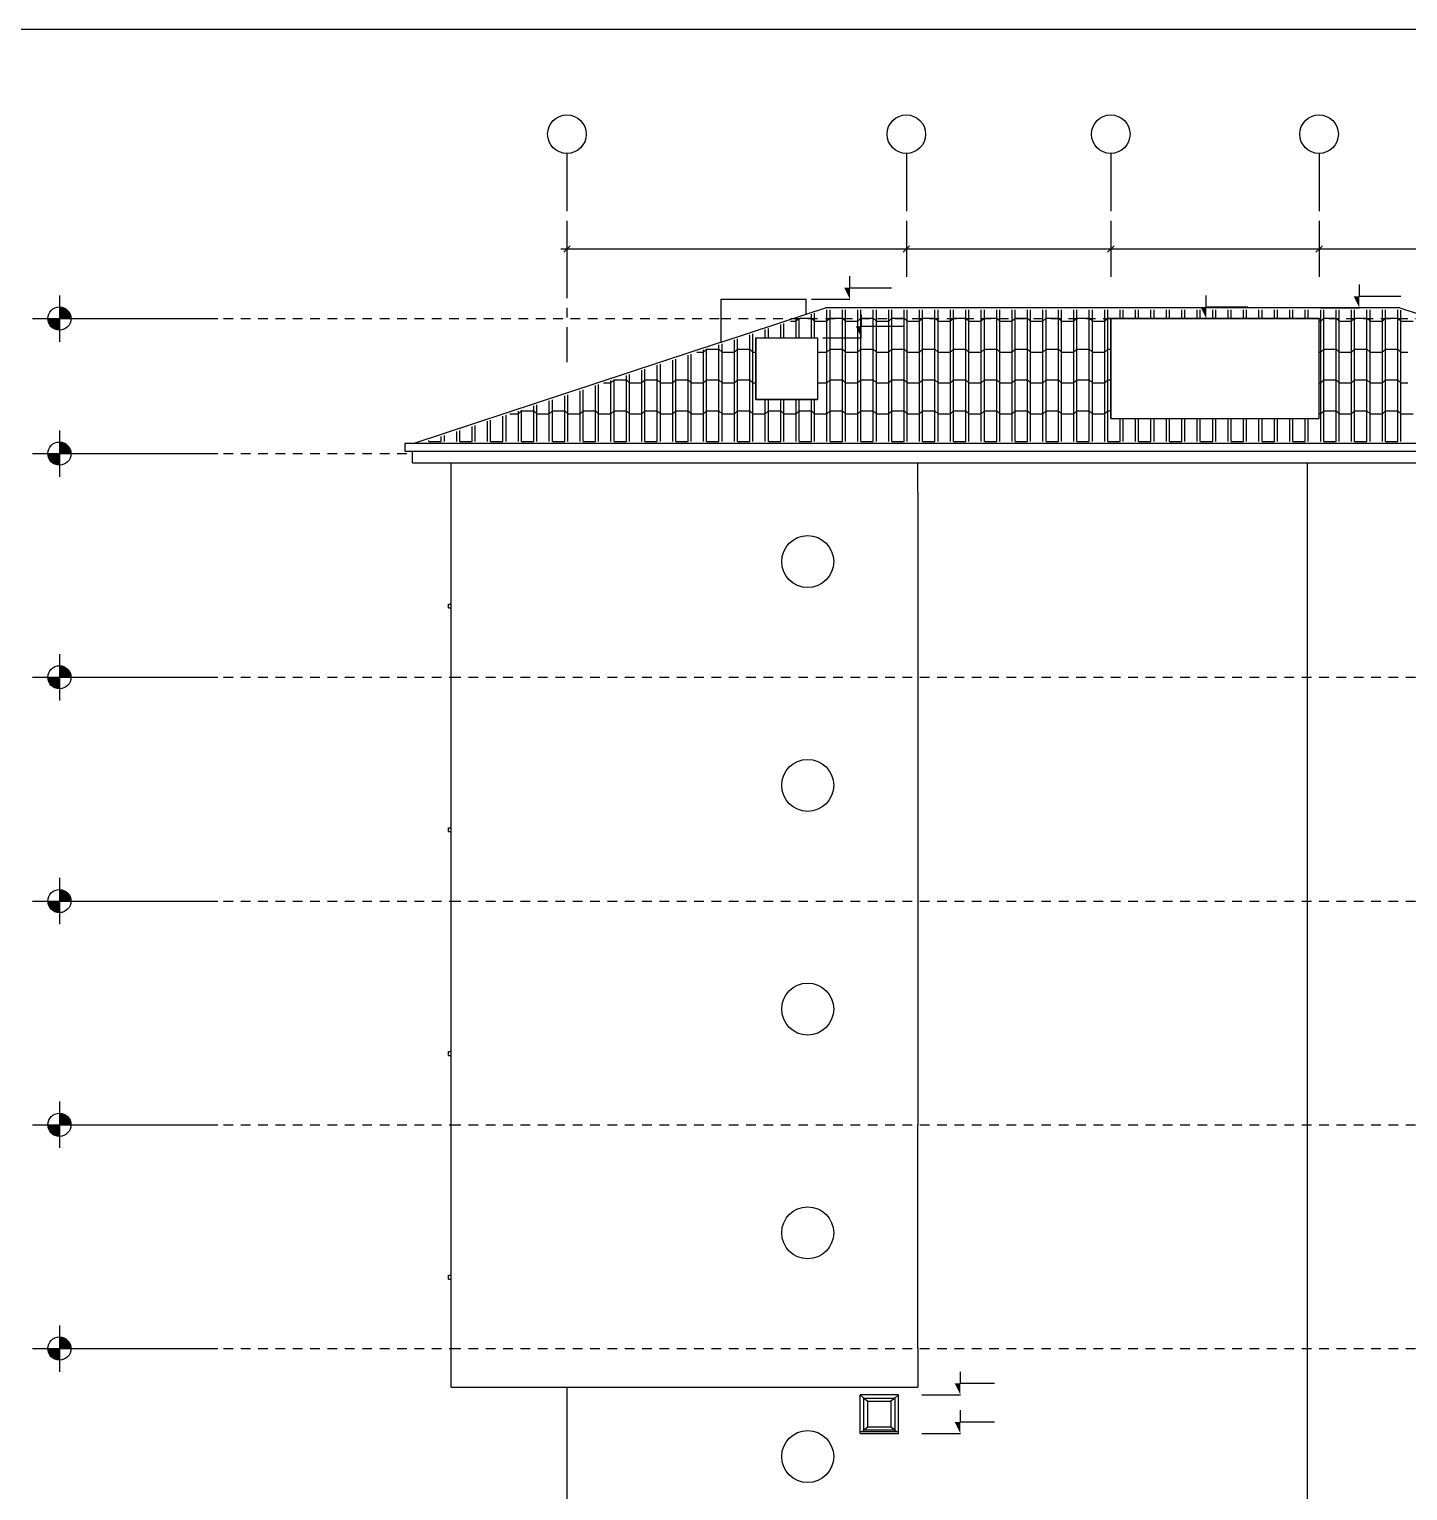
# Model space of a CAD drawing. Header units: metres. Extents: x -220 to 294, y -29 to 18.
# Drawn here: x 99.53 to 117.4, y -0.94 to 18 of the extents above; entities that cross this region are included whole.
import ezdxf

# ---------------------------------------------------------------- set-up
doc = ezdxf.new("R2010")
doc.units = ezdxf.units.M
doc.header["$MEASUREMENT"] = 0
doc.linetypes.add('CENTER2', pattern=[1.125, 0.75, -0.125, 0.125, -0.125])
doc.linetypes.add('DASHED4', pattern=[0.1875, 0.125, -0.0625])
for name, color, linetype in [('Cember', 7, 'Continuous'), ('Cizgi', 7, 'Continuous'), ('Kesit_Kot', 7, 'Continuous'), ('Olculendirme', 7, 'Continuous'), ('Rota', 7, 'Continuous'), ('Standart', 7, 'Continuous'), ('Tarama', 7, 'Continuous'), ('Tarama_Boslugu', 7, 'Continuous')]:
    doc.layers.add(name, color=color, linetype=linetype)

msp = doc.modelspace()

# ---------------------------------------------------------------- hatches: boundary and pattern name
at = {"layer": 'Kesit_Kot', "linetype": 'Continuous', "lineweight": -3}
for points in [[(110.165, 14.5), (110.09, 14.65), (110.165, 14.65)], [(114.784, 14.25), (114.709, 14.4), (114.784, 14.4)], [(116.769, 14.39), (116.694, 14.54), (116.769, 14.54)], [(110.315, 14), (110.24, 14.15), (110.315, 14.15)], [(111.596, 0.3), (111.521, 0.45), (111.596, 0.45)], [(111.596, -0.2), (111.521, -0.05), (111.596, -0.05)]]:
    msp.add_hatch(color=216, dxfattribs=at).paths.add_polyline_path(points)
at = {"layer": 'Tarama', "linetype": 'Continuous', "lineweight": -3}
for points in [[(100.067, 14.25), (100.066, 14.267), (100.063, 14.283), (100.059, 14.3), (100.052, 14.315), (100.044, 14.33), (100.034, 14.344), (100.023, 14.356), (100.011, 14.367), (99.997, 14.377), (99.982, 14.385), (99.967, 14.392), (99.95, 14.396), (99.934, 14.399), (99.917, 14.4), (99.917, 14.25)], [(99.767, 14.25), (99.768, 14.233), (99.771, 14.217), (99.775, 14.2), (99.782, 14.185), (99.79, 14.17), (99.8, 14.156), (99.811, 14.144), (99.823, 14.133), (99.837, 14.123), (99.852, 14.115), (99.867, 14.108), (99.884, 14.104), (99.9, 14.101), (99.917, 14.1), (99.917, 14.25)], [(100.067, 12.5), (100.066, 12.517), (100.063, 12.533), (100.059, 12.55), (100.052, 12.565), (100.044, 12.58), (100.034, 12.594), (100.023, 12.606), (100.011, 12.617), (99.997, 12.627), (99.982, 12.635), (99.967, 12.642), (99.95, 12.646), (99.934, 12.649), (99.917, 12.65), (99.917, 12.5)], [(99.767, 12.5), (99.768, 12.483), (99.771, 12.467), (99.775, 12.45), (99.782, 12.435), (99.79, 12.42), (99.8, 12.406), (99.811, 12.394), (99.823, 12.383), (99.837, 12.373), (99.852, 12.365), (99.867, 12.358), (99.884, 12.354), (99.9, 12.351), (99.917, 12.35), (99.917, 12.5)], [(100.067, 9.6), (100.066, 9.617), (100.063, 9.633), (100.059, 9.65), (100.052, 9.665), (100.044, 9.68), (100.034, 9.694), (100.023, 9.706), (100.011, 9.717), (99.997, 9.727), (99.982, 9.735), (99.967, 9.742), (99.95, 9.746), (99.934, 9.749), (99.917, 9.75), (99.917, 9.6)], [(99.767, 9.6), (99.768, 9.583), (99.771, 9.567), (99.775, 9.55), (99.782, 9.535), (99.79, 9.52), (99.8, 9.506), (99.811, 9.494), (99.823, 9.483), (99.837, 9.473), (99.852, 9.465), (99.867, 9.458), (99.884, 9.454), (99.9, 9.451), (99.917, 9.45), (99.917, 9.6)], [(100.067, 6.7), (100.066, 6.717), (100.063, 6.733), (100.059, 6.75), (100.052, 6.765), (100.044, 6.78), (100.034, 6.794), (100.023, 6.806), (100.011, 6.817), (99.997, 6.827), (99.982, 6.835), (99.967, 6.842), (99.95, 6.846), (99.934, 6.849), (99.917, 6.85), (99.917, 6.7)], [(99.767, 6.7), (99.768, 6.683), (99.771, 6.667), (99.775, 6.65), (99.782, 6.635), (99.79, 6.62), (99.8, 6.606), (99.811, 6.594), (99.823, 6.583), (99.837, 6.573), (99.852, 6.565), (99.867, 6.558), (99.884, 6.554), (99.9, 6.551), (99.917, 6.55), (99.917, 6.7)], [(99.767, 3.8), (99.768, 3.783), (99.771, 3.767), (99.775, 3.75), (99.782, 3.735), (99.79, 3.72), (99.8, 3.706), (99.811, 3.694), (99.823, 3.683), (99.837, 3.673), (99.852, 3.665), (99.867, 3.658), (99.884, 3.654), (99.9, 3.651), (99.917, 3.65), (99.917, 3.8)], [(100.067, 3.8), (100.066, 3.817), (100.063, 3.833), (100.059, 3.85), (100.052, 3.865), (100.044, 3.88), (100.034, 3.894), (100.023, 3.906), (100.011, 3.917), (99.997, 3.927), (99.982, 3.935), (99.967, 3.942), (99.95, 3.946), (99.934, 3.949), (99.917, 3.95), (99.917, 3.8)], [(100.067, 0.9), (100.066, 0.917), (100.063, 0.933), (100.059, 0.95), (100.052, 0.965), (100.044, 0.98), (100.034, 0.994), (100.023, 1.006), (100.011, 1.017), (99.997, 1.027), (99.982, 1.035), (99.967, 1.042), (99.95, 1.046), (99.934, 1.049), (99.917, 1.05), (99.917, 0.9)], [(99.767, 0.9), (99.768, 0.883), (99.771, 0.867), (99.775, 0.85), (99.782, 0.835), (99.79, 0.82), (99.8, 0.806), (99.811, 0.794), (99.823, 0.783), (99.837, 0.773), (99.852, 0.765), (99.867, 0.758), (99.884, 0.754), (99.9, 0.751), (99.917, 0.75), (99.917, 0.9)]]:
    msp.add_hatch(color=216, dxfattribs=at).paths.add_polyline_path(points)

# ---------------------------------------------------------------- linework, layer by layer
at = {"layer": 'Cember', "color": 237, "linetype": 'Continuous', "lineweight": -3}
for centre in [(109.617, 11.1), (109.617, 8.2), (109.617, 5.3), (109.617, 2.4), (109.617, -0.5)]:
    msp.add_circle(centre, 0.337, dxfattribs=at)
at = {"layer": 'Cizgi', "color": 18, "linetype": 'Continuous', "lineweight": -3}
msp.add_lwpolyline([(51.917, 18), (172.317, 18)], dxfattribs=at)
at = {"layer": 'Cizgi', "color": 118, "linetype": 'Continuous', "lineweight": -3}
for points in [[(108.496, 14.5), (109.596, 14.5)], [(108.496, 13.945), (108.496, 14.5)], [(109.596, 14.308), (109.596, 14.5)], [(113.546, 12.955), (113.546, 14.25)], [(113.546, 14.25), (116.246, 14.25)], [(116.246, 12.955), (116.246, 14.25)], [(108.946, 14), (109.746, 14)], [(108.946, 14), (108.946, 13.2)], [(109.746, 14), (109.746, 13.2)], [(108.946, 13.2), (109.746, 13.2)]]:
    msp.add_lwpolyline(points, dxfattribs=at)
at = {"layer": 'Cizgi', "color": 73, "linetype": 'DASHED4', "lineweight": -3}
for points in [[(99.569, 14.25), (108.496, 14.25)], [(108.496, 14.25), (118.645, 14.25)], [(99.569, 12.5), (104.468, 12.5)], [(99.569, 9.6), (104.996, 9.6)], [(104.996, 9.6), (122.145, 9.6)], [(99.569, 6.7), (104.996, 6.7)], [(104.996, 6.7), (122.145, 6.7)], [(99.569, 3.8), (104.996, 3.8)], [(104.996, 3.8), (122.145, 3.8)], [(99.569, 0.9), (104.996, 0.9)], [(104.996, 0.9), (122.145, 0.9)]]:
    msp.add_lwpolyline(points, dxfattribs=at)
at = {"layer": 'Cizgi', "color": 98, "linetype": 'Continuous', "lineweight": -3}
for points in [[(108.496, 13.945), (109.596, 14.308)], [(109.596, 14.308), (109.846, 14.39)], [(117.295, 14.39), (109.846, 14.39)], [(117.295, 14.39), (117.545, 14.308)], [(108.496, 13.945), (104.511, 12.63)], [(113.546, 12.955), (113.796, 12.955)], [(113.796, 12.955), (116.246, 12.955)], [(104.496, 12.38), (104.496, 12.48)], [(104.496, 12.38), (104.996, 12.38)], [(104.996, 12.38), (111.146, 12.38)], [(111.146, 12.38), (115.996, 12.38)], [(115.996, 12.38), (122.145, 12.38)], [(104.959, 10.5), (104.959, 10.55)], [(104.959, 10.55), (104.996, 10.55)], [(104.959, 10.5), (104.996, 10.5)], [(104.959, 7.6), (104.959, 7.65)], [(104.959, 7.65), (104.996, 7.65)], [(104.959, 7.6), (104.996, 7.6)], [(104.959, 4.7), (104.959, 4.75)], [(104.959, 4.75), (104.996, 4.75)], [(104.959, 4.7), (104.996, 4.7)], [(104.959, 1.8), (104.959, 1.85)], [(104.959, 1.85), (104.996, 1.85)], [(104.959, 1.8), (104.996, 1.8)], [(110.296, 0.3), (110.346, 0.258)], [(110.296, -0.177), (110.296, 0.3)], [(110.796, 0.3), (110.296, 0.3)], [(110.346, 0.258), (110.746, 0.258)], [(110.346, -0.158), (110.346, 0.258)], [(110.346, 0.258), (110.396, 0.217)], [(110.396, 0.217), (110.696, 0.217)], [(110.396, -0.117), (110.396, 0.217)], [(110.746, 0.258), (110.696, 0.217)], [(110.696, 0.217), (110.696, -0.117)], [(110.796, 0.3), (110.746, 0.258)], [(110.746, 0.258), (110.746, -0.158)], [(110.796, -0.177), (110.796, 0.3)], [(110.296, -0.2), (110.296, -0.177)], [(110.296, -0.177), (110.324, -0.177)], [(110.324, -0.177), (110.346, -0.158)], [(110.324, -0.177), (110.768, -0.177)], [(110.396, -0.117), (110.346, -0.158)], [(110.746, -0.158), (110.346, -0.158)], [(110.696, -0.117), (110.396, -0.117)], [(110.746, -0.158), (110.696, -0.117)], [(110.746, -0.158), (110.768, -0.177)], [(110.768, -0.177), (110.796, -0.177)], [(110.796, -0.2), (110.796, -0.177)], [(110.296, -0.2), (110.796, -0.2)]]:
    msp.add_lwpolyline(points, dxfattribs=at)
at = {"layer": 'Cizgi', "color": 158, "linetype": 'Continuous', "lineweight": -3}
for points in [[(104.396, 12.53), (104.496, 12.53)], [(104.496, 12.38), (104.496, 12.53)], [(104.496, 12.53), (122.645, 12.53)], [(104.496, 12.38), (104.996, 12.38)], [(104.996, 12.38), (122.645, 12.38)]]:
    msp.add_lwpolyline(points, dxfattribs=at)
at = {"layer": 'Cizgi', "color": 108, "linetype": 'Continuous', "lineweight": -3}
for points in [[(104.996, 10.55), (104.996, 12.38)], [(111.046, 12), (111.046, 12.38)], [(116.096, -2.5), (116.096, 12.38)], [(111.046, 12), (111.046, 9.6)], [(104.996, 10.5), (104.996, 10.55)], [(104.996, 9.755), (104.996, 10.5)], [(104.996, 7.65), (104.996, 9.829)], [(111.046, 9.6), (111.046, 9.1)], [(111.046, 9.1), (111.046, 6.7)], [(104.996, 7.6), (104.996, 7.65)], [(104.996, 6.855), (104.996, 7.6)], [(104.996, 4.75), (104.996, 6.855)], [(111.046, 6.7), (111.046, 6.2)], [(111.046, 6.2), (111.046, 3.8)], [(104.996, 4.7), (104.996, 4.75)], [(104.996, 3.955), (104.996, 4.7)], [(104.996, 1.85), (104.996, 3.955)], [(111.046, 3.3), (111.046, 3.8)], [(111.046, 0.9), (111.046, 3.3)], [(104.996, 1.8), (104.996, 1.85)], [(104.996, 1.055), (104.996, 1.8)], [(104.996, 0.4), (104.996, 1.055)], [(111.046, 0.9), (111.046, 0.4)], [(104.996, 0.4), (106.496, 0.4)], [(106.496, 0.4), (111.046, 0.4)]]:
    msp.add_lwpolyline(points, dxfattribs=at)
at = {"layer": 'Cizgi', "color": 7, "linetype": 'Continuous', "lineweight": -3}
msp.add_lwpolyline([(106.496, 0.4), (106.496, -3.935)], dxfattribs=at)
at = {"layer": 'Kesit_Kot', "color": 216, "linetype": 'Continuous', "lineweight": -3}
for points in [[(110.165, 14.65), (110.165, 14.8)], [(110.165, 14.65), (110.704, 14.65)], [(116.769, 14.54), (116.769, 14.69)], [(109.665, 14.5), (110.165, 14.5)], [(114.784, 14.4), (114.784, 14.55)], [(114.784, 14.4), (115.323, 14.4)], [(116.769, 14.54), (117.308, 14.54)], [(110.315, 14.15), (110.315, 14.3)], [(114.284, 14.25), (114.784, 14.25)], [(116.269, 14.39), (116.769, 14.39)], [(110.315, 14.15), (110.854, 14.15)], [(109.815, 14), (110.315, 14)], [(111.596, 0.45), (111.596, 0.6)], [(111.596, 0.45), (112.038, 0.45)], [(111.096, 0.3), (111.596, 0.3)], [(111.596, -0.05), (111.596, 0.1)], [(111.596, -0.05), (112.038, -0.05)], [(111.096, -0.2), (111.596, -0.2)]]:
    msp.add_lwpolyline(points, dxfattribs=at)
at = {"layer": 'Olculendirme', "color": 47, "linetype": 'Continuous', "lineweight": -3}
for points in [[(106.496, 15.402), (106.496, 15.102)], [(110.896, 15.402), (110.896, 15.102)], [(113.546, 15.402), (113.546, 15.102)], [(116.246, 15.402), (116.246, 15.102)], [(106.416, 15.152), (125.206, 15.152)]]:
    msp.add_lwpolyline(points, dxfattribs=at)
at = {"layer": 'Olculendirme', "color": 59, "linetype": 'Continuous', "lineweight": -3}
for points in [[(106.539, 15.194), (106.454, 15.11)], [(110.939, 15.194), (110.854, 15.11)], [(113.589, 15.194), (113.504, 15.11)], [(116.289, 15.194), (116.204, 15.11)]]:
    msp.add_lwpolyline(points, dxfattribs=at)
at = {"layer": 'Rota', "color": 158, "linetype": 'Continuous', "lineweight": -3}
for points in [[(104.496, 12.63), (104.396, 12.63)], [(104.396, 12.63), (104.396, 12.53)], [(122.745, 12.63), (104.496, 12.63)]]:
    msp.add_lwpolyline(points, dxfattribs=at)
at = {"layer": 'Standart', "color": 251, "linetype": 'CENTER2', "lineweight": -3}
for points in [[(106.496, 16.39), (106.496, 13.685)], [(110.896, 16.39), (110.896, 14.79)], [(113.546, 16.39), (113.546, 14.79)], [(116.246, 16.39), (116.246, 14.79)]]:
    msp.add_lwpolyline(points, dxfattribs=at)
at = {"layer": 'Standart', "color": 216, "linetype": 'Continuous', "lineweight": -3}
for points in [[(99.917, 14.55), (99.917, 13.95)], [(99.617, 14.25), (100.217, 14.25)], [(100.217, 14.25), (101.969, 14.25)], [(99.917, 12.8), (99.917, 12.2)], [(99.617, 12.5), (100.217, 12.5)], [(100.217, 12.5), (101.969, 12.5)], [(99.917, 9.9), (99.917, 9.3)], [(99.617, 9.6), (100.217, 9.6)], [(100.217, 9.6), (101.969, 9.6)], [(99.917, 7), (99.917, 6.4)], [(99.617, 6.7), (100.217, 6.7)], [(100.217, 6.7), (101.969, 6.7)], [(99.917, 4.1), (99.917, 3.5)], [(99.617, 3.8), (100.217, 3.8)], [(100.217, 3.8), (101.969, 3.8)], [(99.917, 1.2), (99.917, 0.6)], [(99.617, 0.9), (100.217, 0.9)], [(100.217, 0.9), (101.969, 0.9)]]:
    msp.add_lwpolyline(points, dxfattribs=at)
at = {"layer": 'Standart', "color": 251, "linetype": 'Continuous', "lineweight": -3}
for centre in [(106.496, 16.64), (110.896, 16.64), (113.546, 16.64), (116.246, 16.64)]:
    msp.add_circle(centre, 0.25, dxfattribs=at)
at = {"layer": 'Standart', "color": 216, "linetype": 'Continuous', "lineweight": -3}
for centre in [(99.917, 14.25), (99.917, 12.5), (99.917, 9.6), (99.917, 6.7), (99.917, 3.8), (99.917, 0.9)]:
    msp.add_circle(centre, 0.15, dxfattribs=at)
at = {"layer": 'Tarama', "color": 13, "linetype": 'Continuous', "lineweight": -3}
for points in [[(109.394, 14.215), (109.467, 14.215)], [(109.467, 14.215), (109.503, 14.251)], [(109.467, 14), (109.467, 14.239)], [(109.507, 14), (109.507, 14.252)], [(109.515, 14.255), (109.667, 14.255)], [(109.667, 14.255), (109.667, 14.305)], [(109.667, 14), (109.667, 14.255)], [(109.667, 14.255), (109.707, 14.215)], [(109.707, 14.255), (109.707, 14.318)], [(109.707, 14), (109.707, 14.255)], [(109.707, 14.215), (109.867, 14.215)], [(109.867, 14.255), (109.867, 14.365)], [(109.867, 13.855), (109.867, 14.255)], [(109.867, 14.215), (109.907, 14.255)], [(109.907, 14.255), (109.907, 14.365)], [(109.907, 13.855), (109.907, 14.255)], [(109.907, 14.255), (110.067, 14.255)], [(110.067, 14.255), (110.067, 14.365)], [(110.067, 13.855), (110.067, 14.255)], [(110.067, 14.255), (110.107, 14.215)], [(110.107, 14.255), (110.107, 14.365)], [(110.107, 13.855), (110.107, 14.255)], [(110.107, 14.215), (110.267, 14.215)], [(110.267, 14.255), (110.267, 14.365)], [(110.267, 13.855), (110.267, 14.255)], [(110.267, 14.215), (110.307, 14.255)], [(110.307, 14.255), (110.307, 14.365)], [(110.307, 13.855), (110.307, 14.255)], [(110.307, 14.255), (110.467, 14.255)], [(110.467, 14.255), (110.467, 14.365)], [(110.467, 13.855), (110.467, 14.255)], [(110.467, 14.255), (110.507, 14.215)], [(110.507, 14.255), (110.507, 14.365)], [(110.507, 13.855), (110.507, 14.255)], [(110.507, 14.215), (110.667, 14.215)], [(110.667, 14.255), (110.667, 14.365)], [(110.667, 13.855), (110.667, 14.255)], [(110.667, 14.215), (110.707, 14.255)], [(110.707, 14.255), (110.707, 14.365)], [(110.707, 13.855), (110.707, 14.255)], [(110.707, 14.255), (110.867, 14.255)], [(110.867, 14.255), (110.867, 14.365)], [(110.867, 13.855), (110.867, 14.255)], [(110.867, 14.255), (110.907, 14.215)], [(110.907, 14.255), (110.907, 14.365)], [(110.907, 13.855), (110.907, 14.255)], [(110.907, 14.215), (111.067, 14.215)], [(111.067, 14.255), (111.067, 14.365)], [(111.067, 13.855), (111.067, 14.255)], [(111.067, 14.215), (111.107, 14.255)], [(111.107, 14.255), (111.107, 14.365)], [(111.107, 13.855), (111.107, 14.255)], [(111.107, 14.255), (111.267, 14.255)], [(111.267, 14.255), (111.267, 14.365)], [(111.267, 13.855), (111.267, 14.255)], [(111.267, 14.255), (111.307, 14.215)], [(111.307, 14.255), (111.307, 14.365)], [(111.307, 13.855), (111.307, 14.255)], [(111.307, 14.215), (111.467, 14.215)], [(111.467, 14.255), (111.467, 14.365)], [(111.467, 13.855), (111.467, 14.255)], [(111.467, 14.215), (111.507, 14.255)], [(111.507, 14.255), (111.507, 14.365)], [(111.507, 13.855), (111.507, 14.255)], [(111.507, 14.255), (111.667, 14.255)], [(111.667, 14.255), (111.667, 14.365)], [(111.667, 13.855), (111.667, 14.255)], [(111.667, 14.255), (111.707, 14.215)], [(111.707, 14.255), (111.707, 14.365)], [(111.707, 13.855), (111.707, 14.255)], [(111.707, 14.215), (111.867, 14.215)], [(111.867, 14.255), (111.867, 14.365)], [(111.867, 13.855), (111.867, 14.255)], [(111.867, 14.215), (111.907, 14.255)], [(111.907, 14.255), (111.907, 14.365)], [(111.907, 13.855), (111.907, 14.255)], [(111.907, 14.255), (112.067, 14.255)], [(112.067, 14.255), (112.067, 14.365)], [(112.067, 13.855), (112.067, 14.255)], [(112.067, 14.255), (112.107, 14.215)], [(112.107, 14.255), (112.107, 14.365)], [(112.107, 13.855), (112.107, 14.255)], [(112.107, 14.215), (112.267, 14.215)], [(112.267, 14.255), (112.267, 14.365)], [(112.267, 13.855), (112.267, 14.255)], [(112.267, 14.215), (112.307, 14.255)], [(112.307, 14.255), (112.307, 14.365)], [(112.307, 13.855), (112.307, 14.255)], [(112.307, 14.255), (112.467, 14.255)], [(112.467, 14.255), (112.467, 14.365)], [(112.467, 13.855), (112.467, 14.255)], [(112.467, 14.255), (112.507, 14.215)], [(112.507, 14.255), (112.507, 14.365)], [(112.507, 13.855), (112.507, 14.255)], [(112.507, 14.215), (112.667, 14.215)], [(112.667, 14.255), (112.667, 14.365)], [(112.667, 13.855), (112.667, 14.255)], [(112.667, 14.215), (112.707, 14.255)], [(112.707, 14.255), (112.707, 14.365)], [(112.707, 13.855), (112.707, 14.255)], [(112.707, 14.255), (112.867, 14.255)], [(112.867, 14.255), (112.867, 14.365)], [(112.867, 13.855), (112.867, 14.255)], [(112.867, 14.255), (112.907, 14.215)], [(112.907, 14.255), (112.907, 14.365)], [(112.907, 13.855), (112.907, 14.255)], [(112.907, 14.215), (113.067, 14.215)], [(113.067, 14.255), (113.067, 14.365)], [(113.067, 13.855), (113.067, 14.255)], [(113.067, 14.215), (113.107, 14.255)], [(113.107, 14.255), (113.107, 14.365)], [(113.107, 13.855), (113.107, 14.255)], [(113.107, 14.255), (113.267, 14.255)], [(113.267, 14.255), (113.267, 14.365)], [(113.267, 13.855), (113.267, 14.255)], [(113.267, 14.255), (113.307, 14.215)], [(113.307, 14.255), (113.307, 14.365)], [(113.307, 13.855), (113.307, 14.255)], [(113.307, 14.215), (113.467, 14.215)], [(113.467, 14.255), (113.467, 14.365)], [(113.467, 13.855), (113.467, 14.255)], [(113.467, 14.215), (113.507, 14.255)], [(113.507, 14.255), (113.507, 14.365)], [(113.507, 13.855), (113.507, 14.255)], [(113.507, 14.255), (113.667, 14.255)], [(113.667, 14.255), (113.667, 14.365)], [(113.667, 14.25), (113.667, 14.255)], [(113.672, 14.25), (113.667, 14.255)], [(113.707, 14.255), (113.707, 14.365)], [(113.707, 14.25), (113.707, 14.255)], [(113.867, 14.255), (113.867, 14.365)], [(113.867, 14.25), (113.867, 14.255)], [(113.902, 14.25), (113.907, 14.255)], [(113.907, 14.255), (113.907, 14.365)], [(113.907, 14.25), (113.907, 14.255)], [(113.907, 14.255), (114.067, 14.255)], [(114.067, 14.255), (114.067, 14.365)], [(114.067, 14.25), (114.067, 14.255)], [(114.072, 14.25), (114.067, 14.255)], [(114.107, 14.255), (114.107, 14.365)], [(114.107, 14.25), (114.107, 14.255)], [(114.267, 14.255), (114.267, 14.365)], [(114.267, 14.25), (114.267, 14.255)], [(114.302, 14.25), (114.307, 14.255)], [(114.307, 14.255), (114.307, 14.365)], [(114.307, 14.25), (114.307, 14.255)], [(114.307, 14.255), (114.467, 14.255)], [(114.467, 14.255), (114.467, 14.365)], [(114.467, 14.25), (114.467, 14.255)], [(114.472, 14.25), (114.467, 14.255)], [(114.507, 14.255), (114.507, 14.365)], [(114.507, 14.25), (114.507, 14.255)], [(114.667, 14.255), (114.667, 14.365)], [(114.667, 14.25), (114.667, 14.255)], [(114.702, 14.25), (114.707, 14.255)], [(114.707, 14.255), (114.707, 14.365)], [(114.707, 14.25), (114.707, 14.255)], [(114.707, 14.255), (114.867, 14.255)], [(114.867, 14.255), (114.867, 14.365)], [(114.867, 14.25), (114.867, 14.255)], [(114.872, 14.25), (114.867, 14.255)], [(114.907, 14.255), (114.907, 14.365)], [(114.907, 14.25), (114.907, 14.255)], [(115.067, 14.255), (115.067, 14.365)], [(115.067, 14.25), (115.067, 14.255)], [(115.102, 14.25), (115.107, 14.255)], [(115.107, 14.255), (115.107, 14.365)], [(115.107, 14.25), (115.107, 14.255)], [(115.107, 14.255), (115.267, 14.255)], [(115.267, 14.255), (115.267, 14.365)], [(115.267, 14.25), (115.267, 14.255)], [(115.272, 14.25), (115.267, 14.255)], [(115.307, 14.255), (115.307, 14.365)], [(115.307, 14.25), (115.307, 14.255)], [(115.467, 14.255), (115.467, 14.365)], [(115.467, 14.25), (115.467, 14.255)], [(115.502, 14.25), (115.507, 14.255)], [(115.507, 14.255), (115.507, 14.365)], [(115.507, 14.25), (115.507, 14.255)], [(115.507, 14.255), (115.667, 14.255)], [(115.667, 14.255), (115.667, 14.365)], [(115.667, 14.25), (115.667, 14.255)], [(115.672, 14.25), (115.667, 14.255)], [(115.707, 14.255), (115.707, 14.365)], [(115.707, 14.25), (115.707, 14.255)], [(115.867, 14.255), (115.867, 14.365)], [(115.867, 14.25), (115.867, 14.255)], [(115.902, 14.25), (115.907, 14.255)], [(115.907, 14.255), (115.907, 14.365)], [(115.907, 14.25), (115.907, 14.255)], [(115.907, 14.255), (116.067, 14.255)], [(116.067, 14.255), (116.067, 14.365)], [(116.067, 14.25), (116.067, 14.255)], [(116.072, 14.25), (116.067, 14.255)], [(116.107, 14.255), (116.107, 14.365)], [(116.107, 14.25), (116.107, 14.255)], [(116.246, 14.215), (116.267, 14.215)], [(116.267, 14.255), (116.267, 14.365)], [(116.267, 13.855), (116.267, 14.255)], [(116.267, 14.215), (116.307, 14.255)], [(116.307, 14.255), (116.307, 14.365)], [(116.307, 13.855), (116.307, 14.255)], [(116.307, 14.255), (116.467, 14.255)], [(116.467, 14.255), (116.467, 14.365)], [(116.467, 13.855), (116.467, 14.255)], [(116.467, 14.255), (116.507, 14.215)], [(116.507, 14.255), (116.507, 14.365)], [(116.507, 13.855), (116.507, 14.255)], [(116.507, 14.215), (116.667, 14.215)], [(116.667, 14.255), (116.667, 14.365)], [(116.667, 13.855), (116.667, 14.255)], [(116.667, 14.215), (116.707, 14.255)], [(116.707, 14.255), (116.707, 14.365)], [(116.707, 13.855), (116.707, 14.255)], [(116.707, 14.255), (116.867, 14.255)], [(116.867, 14.255), (116.867, 14.365)], [(116.867, 13.855), (116.867, 14.255)], [(116.867, 14.255), (116.907, 14.215)], [(116.907, 14.255), (116.907, 14.365)], [(116.907, 13.855), (116.907, 14.255)], [(116.907, 14.215), (117.067, 14.215)], [(117.067, 14.255), (117.067, 14.365)], [(117.067, 13.855), (117.067, 14.255)], [(117.067, 14.215), (117.107, 14.255)], [(117.107, 14.255), (117.107, 14.365)], [(117.107, 13.855), (117.107, 14.255)], [(117.107, 14.255), (117.267, 14.255)], [(117.267, 14.255), (117.267, 14.365)], [(117.267, 13.855), (117.267, 14.255)], [(117.267, 14.255), (117.307, 14.215)], [(117.307, 14.255), (117.307, 14.36)], [(117.307, 13.855), (117.307, 14.255)], [(117.307, 14.215), (117.467, 14.215)], [(108.867, 13.855), (108.867, 14.041)], [(108.907, 13.855), (108.907, 14.054)], [(109.067, 14), (109.067, 14.107)], [(109.107, 14), (109.107, 14.12)], [(109.267, 14), (109.267, 14.173)], [(109.307, 14), (109.307, 14.186)], [(108.267, 13.815), (108.307, 13.855)], [(108.267, 13.455), (108.267, 13.843)], [(108.307, 13.855), (108.307, 13.856)], [(108.307, 13.455), (108.307, 13.855)], [(108.307, 13.855), (108.467, 13.855)], [(108.467, 13.855), (108.467, 13.909)], [(108.467, 13.455), (108.467, 13.855)], [(108.467, 13.855), (108.507, 13.815)], [(108.507, 13.855), (108.507, 13.922)], [(108.507, 13.455), (108.507, 13.855)], [(108.667, 13.855), (108.667, 13.975)], [(108.667, 13.455), (108.667, 13.855)], [(108.667, 13.815), (108.707, 13.855)], [(108.707, 13.855), (108.707, 13.988)], [(108.707, 13.455), (108.707, 13.855)], [(108.707, 13.855), (108.867, 13.855)], [(108.867, 13.455), (108.867, 13.855)], [(108.867, 13.855), (108.907, 13.815)], [(108.907, 13.455), (108.907, 13.855)], [(109.867, 13.455), (109.867, 13.855)], [(109.867, 13.815), (109.907, 13.855)], [(109.907, 13.455), (109.907, 13.855)], [(109.907, 13.855), (110.067, 13.855)], [(110.067, 13.455), (110.067, 13.855)], [(110.067, 13.855), (110.107, 13.815)], [(110.107, 13.455), (110.107, 13.855)], [(110.267, 13.455), (110.267, 13.855)], [(110.267, 13.815), (110.307, 13.855)], [(110.307, 13.455), (110.307, 13.855)], [(110.307, 13.855), (110.467, 13.855)], [(110.467, 13.455), (110.467, 13.855)], [(110.467, 13.855), (110.507, 13.815)], [(110.507, 13.455), (110.507, 13.855)], [(110.667, 13.455), (110.667, 13.855)], [(110.667, 13.815), (110.707, 13.855)], [(110.707, 13.455), (110.707, 13.855)], [(110.707, 13.855), (110.867, 13.855)], [(110.867, 13.455), (110.867, 13.855)], [(110.867, 13.855), (110.907, 13.815)], [(110.907, 13.455), (110.907, 13.855)], [(111.067, 13.455), (111.067, 13.855)], [(111.067, 13.815), (111.107, 13.855)], [(111.107, 13.455), (111.107, 13.855)], [(111.107, 13.855), (111.267, 13.855)], [(111.267, 13.455), (111.267, 13.855)], [(111.267, 13.855), (111.307, 13.815)], [(111.307, 13.455), (111.307, 13.855)], [(111.467, 13.455), (111.467, 13.855)], [(111.467, 13.815), (111.507, 13.855)], [(111.507, 13.455), (111.507, 13.855)], [(111.507, 13.855), (111.667, 13.855)], [(111.667, 13.455), (111.667, 13.855)], [(111.667, 13.855), (111.707, 13.815)], [(111.707, 13.455), (111.707, 13.855)], [(111.867, 13.455), (111.867, 13.855)], [(111.867, 13.815), (111.907, 13.855)], [(111.907, 13.455), (111.907, 13.855)], [(111.907, 13.855), (112.067, 13.855)], [(112.067, 13.455), (112.067, 13.855)], [(112.067, 13.855), (112.107, 13.815)], [(112.107, 13.455), (112.107, 13.855)], [(112.267, 13.455), (112.267, 13.855)], [(112.267, 13.815), (112.307, 13.855)], [(112.307, 13.455), (112.307, 13.855)], [(112.307, 13.855), (112.467, 13.855)], [(112.467, 13.455), (112.467, 13.855)], [(112.467, 13.855), (112.507, 13.815)], [(112.507, 13.455), (112.507, 13.855)], [(112.667, 13.455), (112.667, 13.855)], [(112.667, 13.815), (112.707, 13.855)], [(112.707, 13.455), (112.707, 13.855)], [(112.707, 13.855), (112.867, 13.855)], [(112.867, 13.455), (112.867, 13.855)], [(112.867, 13.855), (112.907, 13.815)], [(112.907, 13.455), (112.907, 13.855)], [(113.067, 13.455), (113.067, 13.855)], [(113.067, 13.815), (113.107, 13.855)], [(113.107, 13.455), (113.107, 13.855)], [(113.107, 13.855), (113.267, 13.855)], [(113.267, 13.455), (113.267, 13.855)], [(113.267, 13.855), (113.307, 13.815)], [(113.307, 13.455), (113.307, 13.855)], [(113.467, 13.455), (113.467, 13.855)], [(113.467, 13.815), (113.507, 13.855)], [(113.507, 13.455), (113.507, 13.855)], [(113.507, 13.855), (113.546, 13.855)], [(116.267, 13.455), (116.267, 13.855)], [(116.267, 13.815), (116.307, 13.855)], [(116.307, 13.455), (116.307, 13.855)], [(116.307, 13.855), (116.467, 13.855)], [(116.467, 13.455), (116.467, 13.855)], [(116.467, 13.855), (116.507, 13.815)], [(116.507, 13.455), (116.507, 13.855)], [(116.667, 13.455), (116.667, 13.855)], [(116.667, 13.815), (116.707, 13.855)], [(116.707, 13.455), (116.707, 13.855)], [(116.707, 13.855), (116.867, 13.855)], [(116.867, 13.455), (116.867, 13.855)], [(116.867, 13.855), (116.907, 13.815)], [(116.907, 13.455), (116.907, 13.855)], [(117.067, 13.455), (117.067, 13.855)], [(117.067, 13.815), (117.107, 13.855)], [(117.107, 13.455), (117.107, 13.855)], [(117.107, 13.855), (117.267, 13.855)], [(117.267, 13.455), (117.267, 13.855)], [(117.267, 13.855), (117.307, 13.815)], [(117.307, 13.455), (117.307, 13.855)], [(107.667, 13.455), (107.667, 13.645)], [(107.707, 13.455), (107.707, 13.658)], [(107.867, 13.455), (107.867, 13.711)], [(107.907, 13.455), (107.907, 13.724)], [(108.067, 13.455), (108.067, 13.777)], [(108.107, 13.455), (108.107, 13.79)], [(108.182, 13.815), (108.267, 13.815)], [(108.507, 13.815), (108.667, 13.815)], [(108.907, 13.815), (108.946, 13.815)], [(109.746, 13.815), (109.867, 13.815)], [(110.107, 13.815), (110.267, 13.815)], [(110.507, 13.815), (110.667, 13.815)], [(110.907, 13.815), (111.067, 13.815)], [(111.307, 13.815), (111.467, 13.815)], [(111.707, 13.815), (111.867, 13.815)], [(112.107, 13.815), (112.267, 13.815)], [(112.507, 13.815), (112.667, 13.815)], [(112.907, 13.815), (113.067, 13.815)], [(113.307, 13.815), (113.467, 13.815)], [(116.246, 13.815), (116.267, 13.815)], [(116.507, 13.815), (116.667, 13.815)], [(116.907, 13.815), (117.067, 13.815)], [(117.307, 13.815), (117.396, 13.815)], [(107.067, 13.415), (107.107, 13.455)], [(107.107, 13.455), (107.107, 13.46)], [(107.107, 13.055), (107.107, 13.455)], [(107.107, 13.455), (107.267, 13.455)], [(107.267, 13.455), (107.267, 13.513)], [(107.267, 13.055), (107.267, 13.455)], [(107.267, 13.455), (107.307, 13.415)], [(107.307, 13.455), (107.307, 13.526)], [(107.307, 13.055), (107.307, 13.455)], [(107.467, 13.455), (107.467, 13.579)], [(107.467, 13.055), (107.467, 13.455)], [(107.467, 13.415), (107.507, 13.455)], [(107.507, 13.455), (107.507, 13.592)], [(107.507, 13.055), (107.507, 13.455)], [(107.507, 13.455), (107.667, 13.455)], [(107.667, 13.055), (107.667, 13.455)], [(107.667, 13.455), (107.707, 13.415)], [(107.707, 13.055), (107.707, 13.455)], [(107.867, 13.055), (107.867, 13.455)], [(107.867, 13.415), (107.907, 13.455)], [(107.907, 13.055), (107.907, 13.455)], [(107.907, 13.455), (108.067, 13.455)], [(108.067, 13.055), (108.067, 13.455)], [(108.067, 13.455), (108.107, 13.415)], [(108.107, 13.055), (108.107, 13.455)], [(108.267, 13.055), (108.267, 13.455)], [(108.267, 13.415), (108.307, 13.455)], [(108.307, 13.055), (108.307, 13.455)], [(108.307, 13.455), (108.467, 13.455)], [(108.467, 13.055), (108.467, 13.455)], [(108.467, 13.455), (108.507, 13.415)], [(108.507, 13.055), (108.507, 13.455)], [(108.667, 13.055), (108.667, 13.455)], [(108.667, 13.415), (108.707, 13.455)], [(108.707, 13.055), (108.707, 13.455)], [(108.707, 13.455), (108.867, 13.455)], [(108.867, 13.055), (108.867, 13.455)], [(108.867, 13.455), (108.907, 13.415)], [(108.907, 13.055), (108.907, 13.455)], [(109.867, 13.055), (109.867, 13.455)], [(109.867, 13.415), (109.907, 13.455)], [(109.907, 13.055), (109.907, 13.455)], [(109.907, 13.455), (110.067, 13.455)], [(110.067, 13.055), (110.067, 13.455)], [(110.067, 13.455), (110.107, 13.415)], [(110.107, 13.055), (110.107, 13.455)], [(110.267, 13.055), (110.267, 13.455)], [(110.267, 13.415), (110.307, 13.455)], [(110.307, 13.055), (110.307, 13.455)], [(110.307, 13.455), (110.467, 13.455)], [(110.467, 13.055), (110.467, 13.455)], [(110.467, 13.455), (110.507, 13.415)], [(110.507, 13.055), (110.507, 13.455)], [(110.667, 13.055), (110.667, 13.455)], [(110.667, 13.415), (110.707, 13.455)], [(110.707, 13.055), (110.707, 13.455)], [(110.707, 13.455), (110.867, 13.455)], [(110.867, 13.055), (110.867, 13.455)], [(110.867, 13.455), (110.907, 13.415)], [(110.907, 13.055), (110.907, 13.455)], [(111.067, 13.055), (111.067, 13.455)], [(111.067, 13.415), (111.107, 13.455)], [(111.107, 13.055), (111.107, 13.455)], [(111.107, 13.455), (111.267, 13.455)], [(111.267, 13.055), (111.267, 13.455)], [(111.267, 13.455), (111.307, 13.415)], [(111.307, 13.055), (111.307, 13.455)], [(111.467, 13.055), (111.467, 13.455)], [(111.467, 13.415), (111.507, 13.455)], [(111.507, 13.055), (111.507, 13.455)], [(111.507, 13.455), (111.667, 13.455)], [(111.667, 13.055), (111.667, 13.455)], [(111.667, 13.455), (111.707, 13.415)], [(111.707, 13.055), (111.707, 13.455)], [(111.867, 13.055), (111.867, 13.455)], [(111.867, 13.415), (111.907, 13.455)], [(111.907, 13.055), (111.907, 13.455)], [(111.907, 13.455), (112.067, 13.455)], [(112.067, 13.055), (112.067, 13.455)], [(112.067, 13.455), (112.107, 13.415)], [(112.107, 13.055), (112.107, 13.455)], [(112.267, 13.055), (112.267, 13.455)], [(112.267, 13.415), (112.307, 13.455)], [(112.307, 13.055), (112.307, 13.455)], [(112.307, 13.455), (112.467, 13.455)], [(112.467, 13.055), (112.467, 13.455)], [(112.467, 13.455), (112.507, 13.415)], [(112.507, 13.055), (112.507, 13.455)], [(112.667, 13.055), (112.667, 13.455)], [(112.667, 13.415), (112.707, 13.455)], [(112.707, 13.055), (112.707, 13.455)], [(112.707, 13.455), (112.867, 13.455)], [(112.867, 13.055), (112.867, 13.455)], [(112.867, 13.455), (112.907, 13.415)], [(112.907, 13.055), (112.907, 13.455)], [(113.067, 13.055), (113.067, 13.455)], [(113.067, 13.415), (113.107, 13.455)], [(113.107, 13.055), (113.107, 13.455)], [(113.107, 13.455), (113.267, 13.455)], [(113.267, 13.055), (113.267, 13.455)], [(113.267, 13.455), (113.307, 13.415)], [(113.307, 13.055), (113.307, 13.455)], [(113.467, 13.055), (113.467, 13.455)], [(113.467, 13.415), (113.507, 13.455)], [(113.507, 13.055), (113.507, 13.455)], [(113.507, 13.455), (113.546, 13.455)], [(116.267, 13.055), (116.267, 13.455)], [(116.267, 13.415), (116.307, 13.455)], [(116.307, 13.055), (116.307, 13.455)], [(116.307, 13.455), (116.467, 13.455)], [(116.467, 13.055), (116.467, 13.455)], [(116.467, 13.455), (116.507, 13.415)], [(116.507, 13.055), (116.507, 13.455)], [(116.667, 13.055), (116.667, 13.455)], [(116.667, 13.415), (116.707, 13.455)], [(116.707, 13.055), (116.707, 13.455)], [(116.707, 13.455), (116.867, 13.455)], [(116.867, 13.055), (116.867, 13.455)], [(116.867, 13.455), (116.907, 13.415)], [(116.907, 13.055), (116.907, 13.455)], [(117.067, 13.055), (117.067, 13.455)], [(117.067, 13.415), (117.107, 13.455)], [(117.107, 13.055), (117.107, 13.455)], [(117.107, 13.455), (117.267, 13.455)], [(117.267, 13.055), (117.267, 13.455)], [(117.267, 13.455), (117.307, 13.415)], [(117.307, 13.055), (117.307, 13.455)], [(106.507, 13.055), (106.507, 13.262)], [(106.667, 13.055), (106.667, 13.315)], [(106.707, 13.055), (106.707, 13.328)], [(106.867, 13.055), (106.867, 13.381)], [(106.907, 13.055), (106.907, 13.394)], [(106.97, 13.415), (107.067, 13.415)], [(107.067, 13.055), (107.067, 13.447)], [(107.307, 13.415), (107.467, 13.415)], [(107.707, 13.415), (107.867, 13.415)], [(108.107, 13.415), (108.267, 13.415)], [(108.507, 13.415), (108.667, 13.415)], [(108.907, 13.415), (108.946, 13.415)], [(109.746, 13.415), (109.867, 13.415)], [(110.107, 13.415), (110.267, 13.415)], [(110.507, 13.415), (110.667, 13.415)], [(110.907, 13.415), (111.067, 13.415)], [(111.307, 13.415), (111.467, 13.415)], [(111.707, 13.415), (111.867, 13.415)], [(112.107, 13.415), (112.267, 13.415)], [(112.507, 13.415), (112.667, 13.415)], [(112.907, 13.415), (113.067, 13.415)], [(113.307, 13.415), (113.467, 13.415)], [(116.246, 13.415), (116.267, 13.415)], [(116.507, 13.415), (116.667, 13.415)], [(116.907, 13.415), (117.067, 13.415)], [(117.307, 13.415), (117.396, 13.415)], [(106.067, 13.055), (106.067, 13.117)], [(106.107, 13.055), (106.107, 13.13)], [(106.267, 13.055), (106.267, 13.183)], [(106.307, 13.055), (106.307, 13.196)], [(106.467, 13.055), (106.467, 13.249)], [(109.067, 13.055), (109.067, 13.2)], [(109.107, 13.055), (109.107, 13.2)], [(109.267, 13.055), (109.267, 13.2)], [(109.307, 13.055), (109.307, 13.2)], [(109.467, 13.055), (109.467, 13.2)], [(109.507, 13.055), (109.507, 13.2)], [(109.667, 13.055), (109.667, 13.2)], [(109.707, 13.055), (109.707, 13.2)], [(105.467, 12.655), (105.467, 12.919)], [(105.507, 12.655), (105.507, 12.932)], [(105.667, 12.655), (105.667, 12.985)], [(105.707, 12.655), (105.707, 12.998)], [(105.758, 13.015), (105.867, 13.015)], [(105.867, 13.015), (105.907, 13.055)], [(105.867, 12.655), (105.867, 13.051)], [(105.907, 13.055), (105.907, 13.064)], [(105.907, 12.655), (105.907, 13.055)], [(105.907, 13.055), (106.067, 13.055)], [(106.067, 12.655), (106.067, 13.055)], [(106.067, 13.055), (106.107, 13.015)], [(106.107, 12.655), (106.107, 13.055)], [(106.107, 13.015), (106.267, 13.015)], [(106.267, 12.655), (106.267, 13.055)], [(106.267, 13.015), (106.307, 13.055)], [(106.307, 12.655), (106.307, 13.055)], [(106.307, 13.055), (106.467, 13.055)], [(106.467, 12.655), (106.467, 13.055)], [(106.467, 13.055), (106.507, 13.015)], [(106.507, 12.655), (106.507, 13.055)], [(106.507, 13.015), (106.667, 13.015)], [(106.667, 12.655), (106.667, 13.055)], [(106.667, 13.015), (106.707, 13.055)], [(106.707, 12.655), (106.707, 13.055)], [(106.707, 13.055), (106.867, 13.055)], [(106.867, 12.655), (106.867, 13.055)], [(106.867, 13.055), (106.907, 13.015)], [(106.907, 12.655), (106.907, 13.055)], [(106.907, 13.015), (107.067, 13.015)], [(107.067, 12.655), (107.067, 13.055)], [(107.067, 13.015), (107.107, 13.055)], [(107.107, 12.655), (107.107, 13.055)], [(107.107, 13.055), (107.267, 13.055)], [(107.267, 12.655), (107.267, 13.055)], [(107.267, 13.055), (107.307, 13.015)], [(107.307, 12.655), (107.307, 13.055)], [(107.307, 13.015), (107.467, 13.015)], [(107.467, 12.655), (107.467, 13.055)], [(107.467, 13.015), (107.507, 13.055)], [(107.507, 12.655), (107.507, 13.055)], [(107.507, 13.055), (107.667, 13.055)], [(107.667, 12.655), (107.667, 13.055)], [(107.667, 13.055), (107.707, 13.015)], [(107.707, 12.655), (107.707, 13.055)], [(107.707, 13.015), (107.867, 13.015)], [(107.867, 12.655), (107.867, 13.055)], [(107.867, 13.015), (107.907, 13.055)], [(107.907, 12.655), (107.907, 13.055)], [(107.907, 13.055), (108.067, 13.055)], [(108.067, 12.655), (108.067, 13.055)], [(108.067, 13.055), (108.107, 13.015)], [(108.107, 12.655), (108.107, 13.055)], [(108.107, 13.015), (108.267, 13.015)], [(108.267, 12.655), (108.267, 13.055)], [(108.267, 13.015), (108.307, 13.055)], [(108.307, 12.655), (108.307, 13.055)], [(108.307, 13.055), (108.467, 13.055)], [(108.467, 12.655), (108.467, 13.055)], [(108.467, 13.055), (108.507, 13.015)], [(108.507, 12.655), (108.507, 13.055)], [(108.507, 13.015), (108.667, 13.015)], [(108.667, 12.655), (108.667, 13.055)], [(108.667, 13.015), (108.707, 13.055)], [(108.707, 12.655), (108.707, 13.055)], [(108.707, 13.055), (108.867, 13.055)], [(108.867, 12.655), (108.867, 13.055)], [(108.867, 13.055), (108.907, 13.015)], [(108.907, 12.655), (108.907, 13.055)], [(108.907, 13.015), (109.067, 13.015)], [(109.067, 12.655), (109.067, 13.055)], [(109.067, 13.015), (109.107, 13.055)], [(109.107, 12.655), (109.107, 13.055)], [(109.107, 13.055), (109.267, 13.055)], [(109.267, 12.655), (109.267, 13.055)], [(109.267, 13.055), (109.307, 13.015)], [(109.307, 12.655), (109.307, 13.055)], [(109.307, 13.015), (109.467, 13.015)], [(109.467, 12.655), (109.467, 13.055)], [(109.467, 13.015), (109.507, 13.055)], [(109.507, 12.655), (109.507, 13.055)], [(109.507, 13.055), (109.667, 13.055)], [(109.667, 12.655), (109.667, 13.055)], [(109.667, 13.055), (109.707, 13.015)], [(109.707, 12.655), (109.707, 13.055)], [(109.707, 13.015), (109.867, 13.015)], [(109.867, 12.655), (109.867, 13.055)], [(109.867, 13.015), (109.907, 13.055)], [(109.907, 12.655), (109.907, 13.055)], [(109.907, 13.055), (110.067, 13.055)], [(110.067, 12.655), (110.067, 13.055)], [(110.067, 13.055), (110.107, 13.015)], [(110.107, 12.655), (110.107, 13.055)], [(110.107, 13.015), (110.267, 13.015)], [(110.267, 12.655), (110.267, 13.055)], [(110.267, 13.015), (110.307, 13.055)], [(110.307, 12.655), (110.307, 13.055)], [(110.307, 13.055), (110.467, 13.055)], [(110.467, 12.655), (110.467, 13.055)], [(110.467, 13.055), (110.507, 13.015)], [(110.507, 12.655), (110.507, 13.055)], [(110.507, 13.015), (110.667, 13.015)], [(110.667, 12.655), (110.667, 13.055)], [(110.667, 13.015), (110.707, 13.055)], [(110.707, 12.655), (110.707, 13.055)], [(110.707, 13.055), (110.867, 13.055)], [(110.867, 12.655), (110.867, 13.055)], [(110.867, 13.055), (110.907, 13.015)], [(110.907, 12.655), (110.907, 13.055)], [(110.907, 13.015), (111.067, 13.015)], [(111.067, 12.655), (111.067, 13.055)], [(111.067, 13.015), (111.107, 13.055)], [(111.107, 12.655), (111.107, 13.055)], [(111.107, 13.055), (111.267, 13.055)], [(111.267, 12.655), (111.267, 13.055)], [(111.267, 13.055), (111.307, 13.015)], [(111.307, 12.655), (111.307, 13.055)], [(111.307, 13.015), (111.467, 13.015)], [(111.467, 12.655), (111.467, 13.055)], [(111.467, 13.015), (111.507, 13.055)], [(111.507, 12.655), (111.507, 13.055)], [(111.507, 13.055), (111.667, 13.055)], [(111.667, 12.655), (111.667, 13.055)], [(111.667, 13.055), (111.707, 13.015)], [(111.707, 12.655), (111.707, 13.055)], [(111.707, 13.015), (111.867, 13.015)], [(111.867, 12.655), (111.867, 13.055)], [(111.867, 13.015), (111.907, 13.055)], [(111.907, 12.655), (111.907, 13.055)], [(111.907, 13.055), (112.067, 13.055)], [(112.067, 12.655), (112.067, 13.055)], [(112.067, 13.055), (112.107, 13.015)], [(112.107, 12.655), (112.107, 13.055)], [(112.107, 13.015), (112.267, 13.015)], [(112.267, 12.655), (112.267, 13.055)], [(112.267, 13.015), (112.307, 13.055)], [(112.307, 12.655), (112.307, 13.055)], [(112.307, 13.055), (112.467, 13.055)], [(112.467, 12.655), (112.467, 13.055)], [(112.467, 13.055), (112.507, 13.015)], [(112.507, 12.655), (112.507, 13.055)], [(112.507, 13.015), (112.667, 13.015)], [(112.667, 12.655), (112.667, 13.055)], [(112.667, 13.015), (112.707, 13.055)], [(112.707, 12.655), (112.707, 13.055)], [(112.707, 13.055), (112.867, 13.055)], [(112.867, 12.655), (112.867, 13.055)], [(112.867, 13.055), (112.907, 13.015)], [(112.907, 12.655), (112.907, 13.055)], [(112.907, 13.015), (113.067, 13.015)], [(113.067, 12.655), (113.067, 13.055)], [(113.067, 13.015), (113.107, 13.055)], [(113.107, 12.655), (113.107, 13.055)], [(113.107, 13.055), (113.267, 13.055)], [(113.267, 12.655), (113.267, 13.055)], [(113.267, 13.055), (113.307, 13.015)], [(113.307, 12.655), (113.307, 13.055)], [(113.307, 13.015), (113.467, 13.015)], [(113.467, 12.655), (113.467, 13.055)], [(113.467, 13.015), (113.507, 13.055)], [(113.507, 12.655), (113.507, 13.055)], [(113.507, 13.055), (113.546, 13.055)], [(113.667, 12.655), (113.667, 12.955)], [(113.707, 12.655), (113.707, 12.955)], [(113.867, 12.655), (113.867, 12.955)], [(113.907, 12.655), (113.907, 12.955)], [(114.067, 12.655), (114.067, 12.955)], [(114.107, 12.655), (114.107, 12.955)], [(114.267, 12.655), (114.267, 12.955)], [(114.307, 12.655), (114.307, 12.955)], [(114.467, 12.655), (114.467, 12.955)], [(114.507, 12.655), (114.507, 12.955)], [(114.667, 12.655), (114.667, 12.955)], [(114.707, 12.655), (114.707, 12.955)], [(114.867, 12.655), (114.867, 12.955)], [(114.907, 12.655), (114.907, 12.955)], [(115.067, 12.655), (115.067, 12.955)], [(115.107, 12.655), (115.107, 12.955)], [(115.267, 12.655), (115.267, 12.955)], [(115.307, 12.655), (115.307, 12.955)], [(115.467, 12.655), (115.467, 12.955)], [(115.507, 12.655), (115.507, 12.955)], [(115.667, 12.655), (115.667, 12.955)], [(115.707, 12.655), (115.707, 12.955)], [(115.867, 12.655), (115.867, 12.955)], [(115.907, 12.655), (115.907, 12.955)], [(116.067, 12.655), (116.067, 12.955)], [(116.107, 12.655), (116.107, 12.955)], [(116.246, 13.015), (116.267, 13.015)], [(116.267, 12.655), (116.267, 13.055)], [(116.267, 13.015), (116.307, 13.055)], [(116.307, 12.655), (116.307, 13.055)], [(116.307, 13.055), (116.467, 13.055)], [(116.467, 12.655), (116.467, 13.055)], [(116.467, 13.055), (116.507, 13.015)], [(116.507, 12.655), (116.507, 13.055)], [(116.507, 13.015), (116.667, 13.015)], [(116.667, 12.655), (116.667, 13.055)], [(116.667, 13.015), (116.707, 13.055)], [(116.707, 12.655), (116.707, 13.055)], [(116.707, 13.055), (116.867, 13.055)], [(116.867, 12.655), (116.867, 13.055)], [(116.867, 13.055), (116.907, 13.015)], [(116.907, 12.655), (116.907, 13.055)], [(116.907, 13.015), (117.067, 13.015)], [(117.067, 12.655), (117.067, 13.055)], [(117.067, 13.015), (117.107, 13.055)], [(117.107, 12.655), (117.107, 13.055)], [(117.107, 13.055), (117.267, 13.055)], [(117.267, 12.655), (117.267, 13.055)], [(117.267, 13.055), (117.307, 13.015)], [(117.307, 12.655), (117.307, 13.055)], [(117.307, 13.015), (117.467, 13.015)], [(104.867, 12.655), (104.867, 12.721)], [(104.907, 12.655), (104.907, 12.734)], [(105.067, 12.655), (105.067, 12.787)], [(105.107, 12.655), (105.107, 12.8)], [(105.267, 12.655), (105.267, 12.853)], [(105.307, 12.655), (105.307, 12.866)], [(104.707, 12.655), (104.707, 12.668)], [(104.707, 12.655), (104.867, 12.655)], [(105.107, 12.655), (105.267, 12.655)], [(105.507, 12.655), (105.667, 12.655)], [(105.907, 12.655), (106.067, 12.655)], [(106.307, 12.655), (106.467, 12.655)], [(106.707, 12.655), (106.867, 12.655)], [(107.107, 12.655), (107.267, 12.655)], [(107.507, 12.655), (107.667, 12.655)], [(107.907, 12.655), (108.067, 12.655)], [(108.307, 12.655), (108.467, 12.655)], [(108.707, 12.655), (108.867, 12.655)], [(109.107, 12.655), (109.267, 12.655)], [(109.507, 12.655), (109.667, 12.655)], [(109.907, 12.655), (110.067, 12.655)], [(110.307, 12.655), (110.467, 12.655)], [(110.707, 12.655), (110.867, 12.655)], [(111.107, 12.655), (111.267, 12.655)], [(111.507, 12.655), (111.667, 12.655)], [(111.907, 12.655), (112.067, 12.655)], [(112.307, 12.655), (112.467, 12.655)], [(112.707, 12.655), (112.867, 12.655)], [(113.107, 12.655), (113.267, 12.655)], [(113.507, 12.655), (113.667, 12.655)], [(113.907, 12.655), (114.067, 12.655)], [(114.307, 12.655), (114.467, 12.655)], [(114.707, 12.655), (114.867, 12.655)], [(115.107, 12.655), (115.267, 12.655)], [(115.507, 12.655), (115.667, 12.655)], [(115.907, 12.655), (116.067, 12.655)], [(116.307, 12.655), (116.467, 12.655)], [(116.707, 12.655), (116.867, 12.655)], [(117.107, 12.655), (117.267, 12.655)]]:
    msp.add_lwpolyline(points, dxfattribs=at)
at = {"layer": 'Tarama_Boslugu', "color": 13, "linetype": 'Continuous', "lineweight": -3}
for points in [[(116.246, 14.25), (113.546, 14.25)], [(113.546, 14.25), (113.546, 12.955)], [(116.246, 12.955), (116.246, 14.25)], [(108.946, 14), (109.746, 14)], [(108.946, 13.2), (108.946, 14)], [(109.746, 14), (109.746, 13.2)], [(109.746, 13.2), (108.946, 13.2)], [(113.546, 12.955), (113.796, 12.955)], [(113.796, 12.955), (116.246, 12.955)]]:
    msp.add_lwpolyline(points, dxfattribs=at)

doc.saveas('drawing.dxf')
